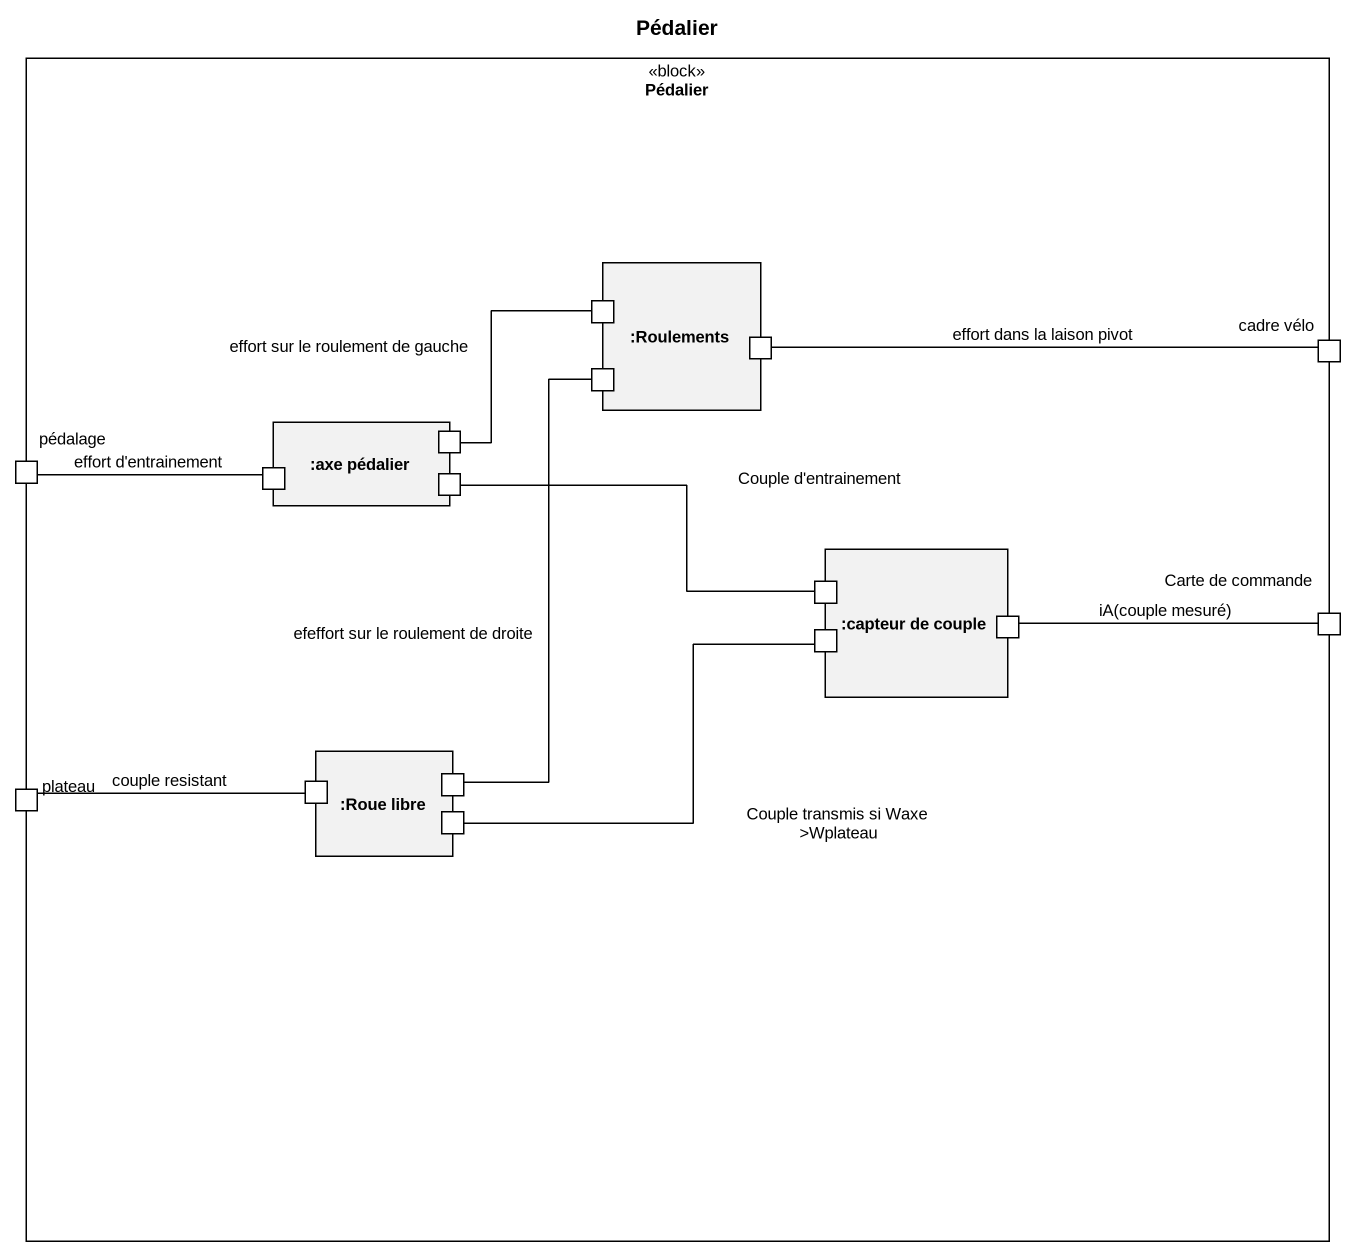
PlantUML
@startuml
title Pédalier
rectangle Pédalier <<block>> {
  rectangle ":Roulements" as Roulements {
    port " " as port1
    port " " as port2
    port " " as port3
  }
  port "cadre vélo" as cadre_vélo
  rectangle ":axe pédalier" as axe_pédalier {
    port " " as port4
    port " " as port5
    port " " as port6
  }
  port pédalage
  rectangle ":capteur de couple" as capteur_de_couple {
    port " " as port7
    port " " as port8
    port " " as port9
  }
  port "Carte de commande" as Carte_de_commande
  rectangle ":Roue libre" as Roue_libre {
    port " " as port10
    port " " as port11
    port " " as port12
  }
  port plateau
}
port2 -right- cadre_vélo : effort dans la laison pivot
pédalage -right- port4 : effort d'entrainement
port5 -right- port7 : Couple d'entrainement
port6 -up- port1 : effort sur le roulement de gauche
port9 -right- Carte_de_commande : iA(couple mesuré)
plateau -right- port10 : couple resistant
port11 -right- port8 : Couple transmis si Waxe >Wplateau
port12 -up- port3 : efeffort sur le roulement de droite
@enduml
